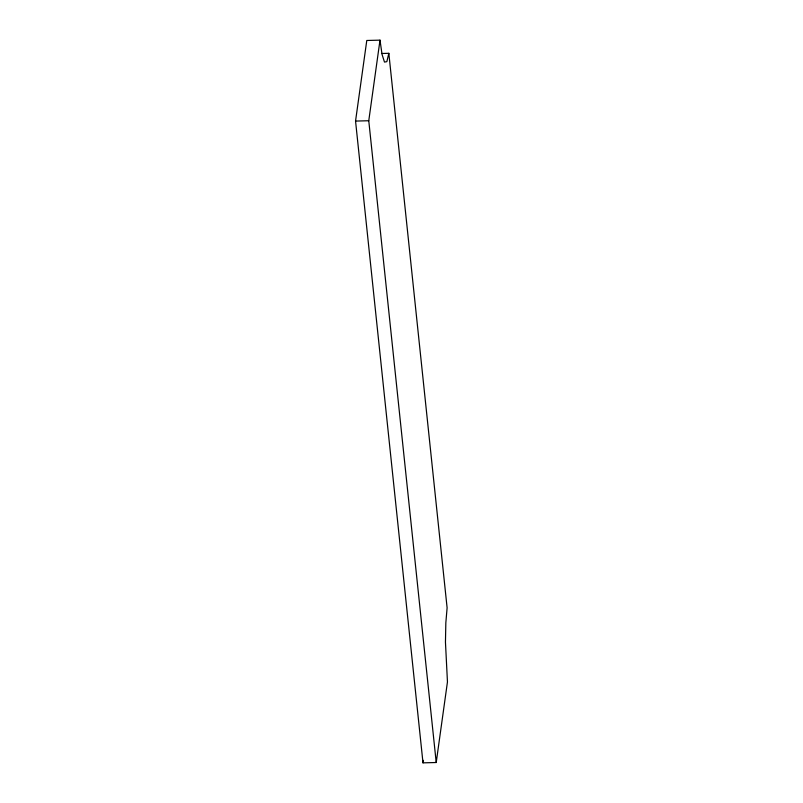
<?xml version="1.0" encoding="UTF-8"?>
<svg xmlns="http://www.w3.org/2000/svg" width="803" height="803" viewBox="0 0 803 803"><rect width="100%" height="100%" fill="white"/><g stroke="black" fill="none" stroke-linecap="round" stroke-linejoin="round"><path stroke-width="1.2" d="M388.833 53.309L447.11 607.831L445.836 622.817L445.454 642.159L447.452 681.928L436.22 762.519L423 762.85L355.548 121.072L366.78 40.481L380 40.15L382.077 54.524L384.486 62.072L386.855 61.65L388.833 53.309L381.626 53.49M436.22 762.519L368.768 120.741L380 40.15M423 762.85L423.352 760.371M355.548 121.072L368.768 120.741"/></g></svg>
